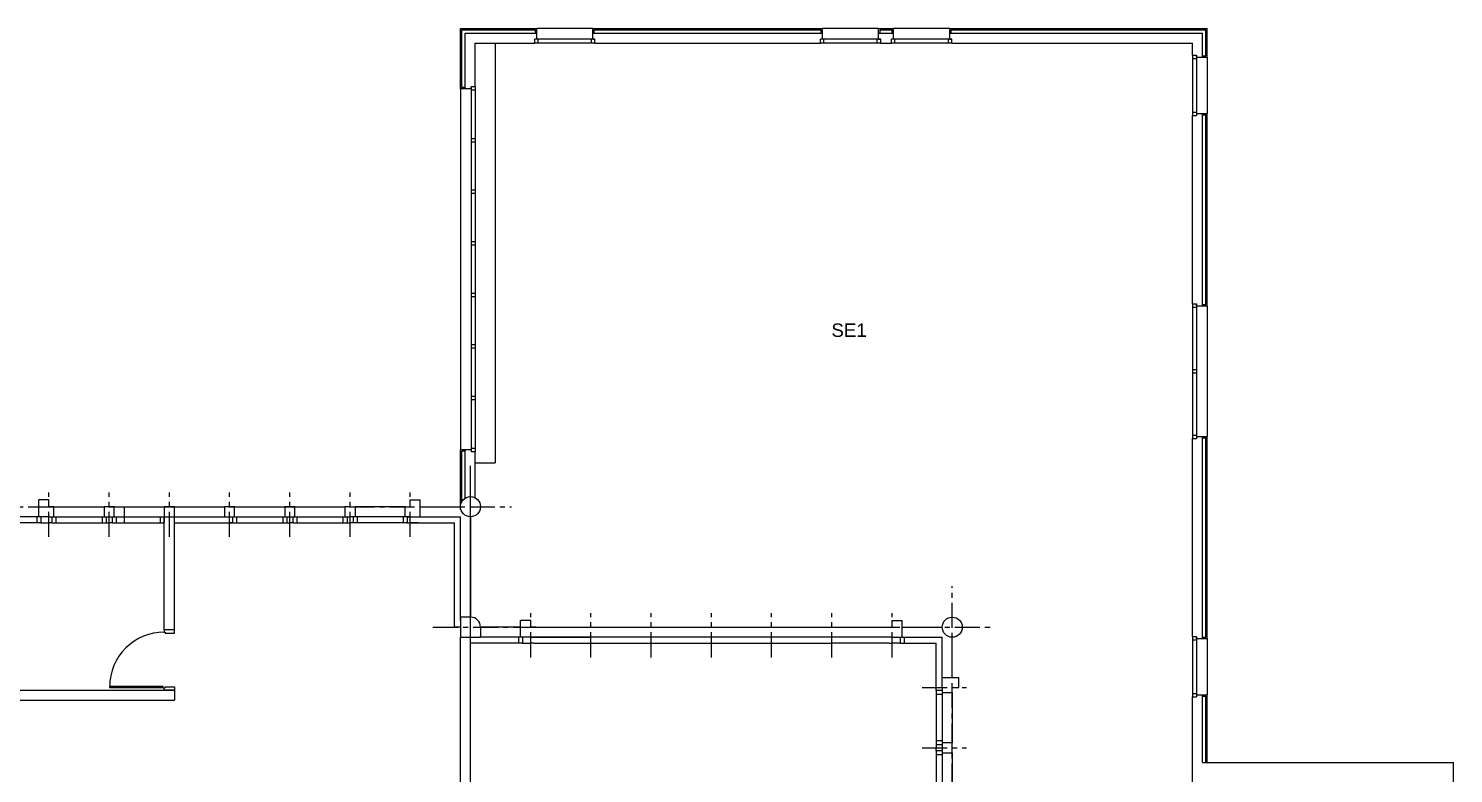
# Model space of a CAD drawing. Extents: x 1614 to 26454, y 2920 to 16595.
# Drawn here: x 5669 to 7799, y 15482 to 16595 of the extents above; entities that cross this region are included whole.
import ezdxf

# ---------------------------------------------------------------- set-up
doc = ezdxf.new("R2010")
doc.units = 0
doc.header["$MEASUREMENT"] = 0
doc.linetypes.add('AXES', pattern=[2, 1.25, -0.25, 0.25, -0.25])
doc.layers.get('0').update_dxf_attribs({"linetype": 'CONTINUOUS'})
for name, color, linetype in [('BA_APPUI_FENETRE', 140, 'CONTINUOUS'), ('BA_AXE_TRAME', 253, 'AXES'), ('BA_BARDAGE', 1, 'CONTINUOUS'), ('BA_DOUBLAGE', 134, 'CONTINUOUS'), ('BA_MENUIS_EXTERIEURE', 6, 'CONTINUOUS'), ('BA_MENUIS_INTERIEURE', 202, 'CONTINUOUS'), ('BA_STRUCTURE', 5, 'CONTINUOUS'), ('TXT_REP_PIECE', 3, 'CONTINUOUS')]:
    doc.layers.add(name, color=color, linetype=linetype)

# ---------------------------------------------------------------- blocks, each defined once
blk = doc.blocks.new('baie1')
at = {"layer": 'BA_APPUI_FENETRE'}
blk.add_line((7.5, -5), (82.5, -5), dxfattribs=at)
at = {"layer": 'BA_DOUBLAGE'}
for p, q in [((4.5, 19), (0, 19)), ((85.5, 19), (90, 19))]:
    blk.add_line(p, q, dxfattribs=at)
at = {"layer": 'BA_MENUIS_EXTERIEURE'}
for p, q in [((4.5, 19), (85.5, 19)), ((4.5, 10), (4.5, 19)), ((4.5, 10), (85.5, 10)), ((10.5, 10), (10.5, 19)), ((79.5, 10), (79.5, 19)), ((85.5, 10), (85.5, 19))]:
    blk.add_line(p, q, dxfattribs=at)
at = {"layer": 'BA_STRUCTURE'}
for points in [[(0, 10), (7.5, 10), (7.5, -5), (0, -5)], [(90, -5), (82.5, -5), (82.5, 10), (90, 10)]]:
    blk.add_lwpolyline(points, dxfattribs=at)
blk = doc.blocks.new('baie2')
at = {"layer": 'BA_DOUBLAGE'}
blk.add_line((-12, 19), (0, 19), dxfattribs=at)
at = {"layer": 'BA_MENUIS_EXTERIEURE'}
for p, q in [((-78.3, 10), (-78.3, 19)), ((-12, 19), (-78.3, 19)), ((-12, 10), (-78.3, 10)), ((-72.3, 10), (-72.3, 19)), ((-18, 10), (-18, 19)), ((-12, 10), (-12, 19))]:
    blk.add_line(p, q, dxfattribs=at)
at = {"layer": 'BA_STRUCTURE'}
for p, q in [((-75, 0), (-75, 10)), ((0, 10), (-15, 10)), ((-15, 10), (-15, -15)), ((0, -15), (-15, -15)), ((0, -5), (0, -15))]:
    blk.add_line(p, q, dxfattribs=at)
blk = doc.blocks.new('P80_15')
for p, q in [((3.5, 96.5), (5.5, 96.5)), ((3.5, 16.5), (3.5, 96.5)), ((5.5, 16.5), (5.5, 96.6)), ((0, 0), (0, 15)), ((0, 15), (3.5, 15)), ((5, 0), (0, 0)), ((3.5, 16.5), (5.5, 16.5)), ((3.5, 15), (3.5, 13.5)), ((3.5, 13.5), (5, 13.5)), ((5, 13.5), (5, 0)), ((85, 13.5), (85, 0)), ((86.5, 13.5), (85, 13.5)), ((85, 0), (90, 0)), ((90, 15), (86.5, 15)), ((86.5, 15), (86.5, 13.5)), ((90, 0), (90, 15))]:
    blk.add_line(p, q)
for centre, radius, start, end in [((5.6, 15.7), 80.9, 359.5039, 90.0499), ((5, 13.5), 0, 270, 0), ((5.5, 16.5), 0, 270, 0)]:
    blk.add_arc(centre, radius, start, end)

msp = doc.modelspace()

# ---------------------------------------------------------------- linework, layer by layer
at = {"layer": 'BA_APPUI_FENETRE'}
for p, q in [((6512.8, 16594.8), (6428.8, 16594.8)), ((6939.8, 16594.8), (6855.8, 16594.8)), ((7046.1, 16594.8), (6962.1, 16594.8)), ((6366.8, 16572.8), (6366.8, 15946.3)), ((7430.8, 16551.8), (7430.8, 16467.8)), ((6314.8, 16504.8), (6314.8, 15965.8)), ((7430.8, 16180.8), (7430.8, 15985.8)), ((6336.8, 15946.3), (6366.8, 15946.3)), ((5797.3, 15880.8), (5872.3, 15880.8)), ((5887.3, 15880.8), (5962.3, 15880.8)), ((6254.8, 15880.8), (6314.8, 15880.8)), ((6329.8, 15865.8), (6329.8, 15715.8)), ((6404.8, 15700.8), (6344.8, 15700.8)), ((6427.3, 15700.8), (6502.3, 15700.8)), ((6974.8, 15700.8), (7034.8, 15700.8)), ((7049.8, 15625.8), (7049.8, 15689.6)), ((7049.8, 15625.8), (7049.8, 15685.8)), ((7430.8, 15683.8), (7430.8, 15599.8)), ((7049.8, 15603.3), (7049.8, 15528.3))]:
    msp.add_line(p, q, dxfattribs=at)
at = {"layer": 'BA_AXE_TRAME', "ltscale": 30}
for p, q in [((6329.8, 14235.6), (6329.8, 15941.9)), ((6329.8, 11499.7), (6329.8, 15941.9)), ((5699.8, 15835.7), (5699.8, 15901.9)), ((5789.8, 15835.7), (5789.8, 15901.9)), ((5879.8, 15835.7), (5879.8, 15901.9)), ((5969.8, 15835.7), (5969.8, 15901.9)), ((6059.8, 15835.7), (6059.8, 15901.9)), ((6149.8, 15835.7), (6149.8, 15901.9)), ((6239.8, 15835.7), (6239.8, 15901.9)), ((4108.7, 15880.8), (6390.9, 15880.8)), ((7049.8, 11499.7), (7049.8, 15761.9)), ((6419.8, 15655.7), (6419.8, 15721.9)), ((6509.8, 15655.7), (6509.8, 15721.9)), ((6599.8, 15655.7), (6599.8, 15721.9)), ((6689.8, 15655.7), (6689.8, 15721.9)), ((6779.8, 15655.7), (6779.8, 15721.9)), ((6869.8, 15655.7), (6869.8, 15721.9)), ((6959.8, 15655.7), (6959.8, 15721.9)), ((6273.7, 15700.8), (7110.9, 15700.8)), ((7004.7, 15610.8), (7070.9, 15610.8)), ((7004.7, 15520.8), (7070.9, 15520.8))]:
    msp.add_line(p, q, dxfattribs=at)
at = {"layer": 'BA_BARDAGE', "ltscale": 30}
for p, q in [((6314.8, 16594.8), (6428.8, 16594.8)), ((6314.8, 16504.8), (6314.8, 16594.8)), ((6316.8, 16592.8), (6426.8, 16592.8)), ((6316.8, 16506.8), (6316.8, 16592.8)), ((6426.8, 16587.8), (6426.8, 16592.8)), ((6428.8, 16587.8), (6428.8, 16594.8)), ((6512.8, 16587.8), (6512.8, 16594.8)), ((6512.8, 16594.8), (6855.8, 16594.8)), ((6514.8, 16587.8), (6514.8, 16592.8)), ((6514.8, 16592.8), (6853.8, 16592.8)), ((6853.8, 16587.8), (6853.8, 16592.8)), ((6855.8, 16587.8), (6855.8, 16594.8)), ((6939.8, 16587.8), (6939.8, 16594.8)), ((6939.8, 16594.8), (6962.1, 16594.8)), ((6941.8, 16587.8), (6941.8, 16592.8)), ((6941.8, 16592.8), (6960.1, 16592.8)), ((6960.1, 16587.8), (6960.1, 16592.8)), ((6962.1, 16587.8), (6962.1, 16594.8)), ((7046.1, 16587.8), (7046.1, 16594.8)), ((7046.1, 16594.8), (7430.8, 16594.8)), ((7048.1, 16587.8), (7048.1, 16592.8)), ((7048.1, 16592.8), (7428.8, 16592.8)), ((7428.8, 16553.8), (7428.8, 16592.8)), ((7430.8, 16551.8), (7430.8, 16594.8)), ((7423.8, 16553.8), (7428.8, 16553.8)), ((7423.8, 16551.8), (7430.8, 16551.8)), ((6321.8, 16504.8), (6314.8, 16504.8)), ((6321.8, 16506.8), (6316.8, 16506.8)), ((7423.8, 16467.8), (7430.8, 16467.8)), ((7423.8, 16465.8), (7428.8, 16465.8)), ((7428.8, 16182.8), (7428.8, 16465.8)), ((7430.8, 16180.8), (7430.8, 16467.8)), ((7423.8, 16182.8), (7428.8, 16182.8)), ((7423.8, 16180.8), (7430.8, 16180.8)), ((7423.8, 15985.8), (7430.8, 15985.8)), ((7423.8, 15983.8), (7428.8, 15983.8)), ((7428.8, 15685.8), (7428.8, 15983.8)), ((7430.8, 15683.8), (7430.8, 15985.8)), ((6314.8, 15880.8), (6314.8, 15965.8)), ((6321.8, 15965.8), (6314.8, 15965.8)), ((6316.8, 15888.3), (6316.8, 15963.8)), ((6321.8, 15963.8), (6316.8, 15963.8)), ((7423.8, 15685.8), (7428.8, 15685.8)), ((7423.8, 15683.8), (7430.8, 15683.8)), ((7423.8, 15599.8), (7430.8, 15599.8)), ((7423.8, 15597.8), (7428.8, 15597.8)), ((7428.8, 15498.8), (7428.8, 15597.8)), ((7430.8, 15498.8), (7430.8, 15599.8))]:
    msp.add_line(p, q, dxfattribs=at)
at = {"layer": 'BA_DOUBLAGE'}
for p, q in [((5794.3, 15856.8), (5789.8, 15856.8)), ((5965.3, 15856.8), (5969.8, 15856.8)), ((6251.8, 15856.8), (6239.8, 15856.8)), ((6407.8, 15676.8), (6419.8, 15676.8)), ((6424.3, 15676.8), (6419.8, 15676.8)), ((6955.3, 15676.8), (6959.8, 15676.8)), ((6971.8, 15676.8), (6959.8, 15676.8))]:
    msp.add_line(p, q, dxfattribs=at)
at = {"layer": 'BA_MENUIS_EXTERIEURE'}
for p, q in [((6515.8, 16578.8), (6425.8, 16578.8)), ((6515.8, 16572.8), (6425.8, 16572.8)), ((6430.8, 16572.8), (6430.8, 16578.8)), ((6510.8, 16572.8), (6510.8, 16578.8)), ((6942.8, 16578.8), (6852.8, 16578.8)), ((6942.8, 16572.8), (6852.8, 16572.8)), ((6857.8, 16572.8), (6857.8, 16578.8)), ((6937.8, 16572.8), (6937.8, 16578.8)), ((7049.1, 16578.8), (6959.1, 16578.8)), ((7049.1, 16572.8), (6959.1, 16572.8)), ((6964.1, 16572.8), (6964.1, 16578.8)), ((7044.1, 16572.8), (7044.1, 16578.8)), ((7408.8, 16554.8), (7408.8, 16464.8)), ((7408.8, 16549.8), (7414.8, 16549.8)), ((7414.8, 16554.8), (7414.8, 16464.8)), ((6330.8, 16507.8), (6330.8, 15962.8)), ((6336.8, 16507.8), (6336.8, 15962.8)), ((6336.8, 16502.8), (6330.8, 16502.8)), ((7408.8, 16469.8), (7414.8, 16469.8)), ((6336.8, 16430.3), (6330.8, 16430.3)), ((6336.8, 16425.3), (6330.8, 16425.3)), ((6336.8, 16353.3), (6330.8, 16353.3)), ((6336.8, 16348.3), (6330.8, 16348.3)), ((6336.8, 16276.3), (6330.8, 16276.3)), ((6336.8, 16271.3), (6330.8, 16271.3)), ((6336.8, 16199.3), (6330.8, 16199.3)), ((6336.8, 16194.3), (6330.8, 16194.3)), ((7408.8, 16183.8), (7408.8, 15982.8)), ((7408.8, 16178.8), (7414.8, 16178.8)), ((7414.8, 16183.8), (7414.8, 15982.8)), ((6336.8, 16122.3), (6330.8, 16122.3)), ((6336.8, 16117.3), (6330.8, 16117.3)), ((7414.8, 16085.1), (7408.8, 16085.1)), ((7414.8, 16080.1), (7408.8, 16080.1)), ((6336.8, 16045.3), (6330.8, 16045.3)), ((6336.8, 16040.3), (6330.8, 16040.3)), ((7408.8, 15987.8), (7414.8, 15987.8)), ((6336.8, 15967.8), (6330.8, 15967.8)), ((5794.3, 15865.8), (5875.3, 15865.8)), ((5794.3, 15865.8), (5794.3, 15856.8)), ((5800.3, 15865.8), (5800.3, 15856.8)), ((5812.9, 15856.8), (5812.9, 15880.8)), ((5866.3, 15865.8), (5866.3, 15856.8)), ((5872.3, 15865.8), (5872.3, 15856.8)), ((5884.3, 15865.8), (5974.3, 15865.8)), ((6235.3, 15865.8), (6314.8, 15865.8)), ((6314.8, 15710.8), (6314.8, 15865.8)), ((5794.3, 15856.8), (5872.3, 15856.8)), ((5887.3, 15856.8), (5974.3, 15856.8)), ((6235.3, 15856.8), (6305.8, 15856.8)), ((6305.8, 15701.5), (6305.8, 15856.8)), ((6305.8, 15701.5), (6314.8, 15701.5)), ((6407.8, 15676.8), (6329.8, 15676.8)), ((6407.8, 15685.8), (6343.4, 15685.8)), ((6401.8, 15685.8), (6401.8, 15676.8)), ((6407.8, 15685.8), (6407.8, 15676.8)), ((6424.3, 15685.8), (6509.8, 15685.8)), ((6424.3, 15676.8), (6509.8, 15676.8)), ((6509.8, 15676.8), (6599.8, 15676.8)), ((6599.8, 15676.8), (6689.8, 15676.8)), ((6689.8, 15676.8), (6779.8, 15676.8)), ((6779.8, 15676.8), (6869.8, 15676.8)), ((6955.3, 15685.8), (6869.8, 15685.8)), ((6955.3, 15676.8), (6869.8, 15676.8)), ((6971.8, 15685.8), (6971.8, 15676.8)), ((6971.8, 15685.8), (7034.8, 15685.8)), ((6971.8, 15676.8), (7025.8, 15676.8)), ((6977.8, 15685.8), (6977.8, 15676.8)), ((7025.8, 15606.3), (7025.8, 15676.8)), ((7034.8, 15622.8), (7034.8, 15685.8)), ((7408.8, 15686.8), (7408.8, 15596.8)), ((7408.8, 15681.8), (7414.8, 15681.8)), ((7414.8, 15686.8), (7414.8, 15596.8)), ((7408.8, 15601.8), (7414.8, 15601.8))]:
    msp.add_line(p, q, dxfattribs=at)
at = {"layer": 'BA_STRUCTURE'}
for p, q in [((6321.8, 16587.8), (6428.8, 16587.8)), ((6321.8, 16504.8), (6321.8, 16587.8)), ((6336.8, 16572.8), (6425.8, 16572.8)), ((6336.8, 16507.8), (6336.8, 16572.8)), ((6425.8, 16572.8), (6425.8, 16578.8)), ((6428.8, 16578.8), (6425.8, 16578.8)), ((6428.8, 16578.8), (6428.8, 16587.8)), ((6512.8, 16578.8), (6512.8, 16587.8)), ((6512.8, 16587.8), (6855.8, 16587.8)), ((6512.8, 16578.8), (6515.8, 16578.8)), ((6515.8, 16572.8), (6515.8, 16578.8)), ((6515.8, 16572.8), (6852.8, 16572.8)), ((6852.8, 16572.8), (6852.8, 16578.8)), ((6855.8, 16578.8), (6852.8, 16578.8)), ((6855.8, 16578.8), (6855.8, 16587.8)), ((6939.8, 16578.8), (6939.8, 16587.8)), ((6939.8, 16587.8), (6962.1, 16587.8)), ((6939.8, 16578.8), (6942.8, 16578.8)), ((6942.8, 16572.8), (6942.8, 16578.8)), ((6942.8, 16572.8), (6959.1, 16572.8)), ((6959.1, 16572.8), (6959.1, 16578.8)), ((6962.1, 16578.8), (6959.1, 16578.8)), ((6962.1, 16578.8), (6962.1, 16587.8)), ((7046.1, 16578.8), (7046.1, 16587.8)), ((7046.1, 16587.8), (7423.8, 16587.8)), ((7046.1, 16578.8), (7049.1, 16578.8)), ((7049.1, 16572.8), (7049.1, 16578.8)), ((7049.1, 16572.8), (7408.8, 16572.8)), ((7408.8, 16554.8), (7408.8, 16572.8)), ((7423.8, 16551.8), (7423.8, 16587.8)), ((7408.8, 16554.8), (7414.8, 16554.8)), ((7414.8, 16551.8), (7414.8, 16554.8)), ((7414.8, 16551.8), (7423.8, 16551.8)), ((6330.8, 16504.8), (6321.8, 16504.8)), ((6336.8, 16507.8), (6330.8, 16507.8)), ((6330.8, 16504.8), (6330.8, 16507.8)), ((7408.8, 16464.8), (7414.8, 16464.8)), ((7408.8, 16183.8), (7408.8, 16464.8)), ((7414.8, 16467.8), (7423.8, 16467.8)), ((7414.8, 16467.8), (7414.8, 16464.8)), ((7423.8, 16180.8), (7423.8, 16467.8)), ((7408.8, 16183.8), (7414.8, 16183.8)), ((7414.8, 16180.8), (7414.8, 16183.8)), ((7414.8, 16180.8), (7423.8, 16180.8)), ((7408.8, 15982.8), (7414.8, 15982.8)), ((7408.8, 15686.8), (7408.8, 15982.8)), ((7414.8, 15985.8), (7423.8, 15985.8)), ((7414.8, 15985.8), (7414.8, 15982.8)), ((7423.8, 15683.8), (7423.8, 15985.8)), ((6321.8, 15893.5), (6321.8, 15965.8)), ((6330.8, 15965.8), (6321.8, 15965.8)), ((6330.8, 15965.8), (6330.8, 15962.8)), ((6336.8, 15962.8), (6330.8, 15962.8)), ((6336.8, 15894.1), (6336.8, 15962.8)), ((6239.8, 15890.8), (6254.8, 15890.8)), ((6239.8, 15880.8), (6239.8, 15890.8)), ((6254.8, 15865.8), (6254.8, 15890.8)), ((5872.3, 15696.8), (5872.3, 15865.8)), ((5887.3, 15696.8), (5887.3, 15865.8)), ((6239.8, 15865.8), (6254.8, 15865.8)), ((6329.8, 15715.8), (6314.8, 15715.8)), ((6314.8, 15715.8), (6314.8, 15685.8)), ((6344.8, 15700.8), (6344.8, 15685.8)), ((6404.8, 15685.8), (6404.8, 15710.8)), ((6419.8, 15710.8), (6404.8, 15710.8)), ((6419.8, 15700.8), (6419.8, 15710.8)), ((6427.3, 15700.8), (6419.8, 15700.8)), ((6419.8, 15700.8), (6959.8, 15700.8)), ((6959.8, 15710.8), (6974.8, 15710.8)), ((6959.8, 15700.8), (6959.8, 15710.8)), ((6974.8, 15685.8), (6974.8, 15710.8)), ((6314.8, 15175.8), (6314.8, 15685.8)), ((6314.8, 15685.8), (6344.8, 15685.8)), ((6329.8, 15175.8), (6329.8, 15685.8)), ((6419.8, 15685.8), (6404.8, 15685.8)), ((6419.8, 15685.8), (6427.3, 15685.8)), ((6959.8, 15685.8), (6419.8, 15685.8)), ((6959.8, 15685.8), (6974.8, 15685.8)), ((7408.8, 15686.8), (7414.8, 15686.8)), ((7414.8, 15683.8), (7414.8, 15686.8)), ((7414.8, 15683.8), (7423.8, 15683.8)), ((7034.8, 15625.8), (7059.8, 15625.8)), ((7034.8, 15610.8), (7034.8, 15625.8)), ((7049.8, 15610.8), (7059.8, 15610.8)), ((7059.8, 15610.8), (7059.8, 15625.8)), ((5332.3, 15606.8), (5887.3, 15606.8)), ((5332.3, 15591.8), (5887.3, 15591.8)), ((5887.3, 15606.8), (5887.3, 15591.8)), ((7408.8, 15160.8), (7408.8, 15596.8)), ((7408.8, 15596.8), (7414.8, 15596.8)), ((7414.8, 15599.8), (7423.8, 15599.8)), ((7414.8, 15599.8), (7414.8, 15596.8)), ((7423.8, 15498.8), (7423.8, 15599.8)), ((7423.8, 15498.8), (7798.8, 15498.8)), ((7798.8, 15307.8), (7798.8, 15498.8))]:
    msp.add_line(p, q, dxfattribs=at)
for points in [[(5789.8, 15865.8), (5797.3, 15865.8), (5797.3, 15880.8), (5789.8, 15880.8)], [(5879.8, 15880.8), (5872.3, 15880.8), (5872.3, 15865.8), (5879.8, 15865.8)], [(5879.8, 15865.8), (5887.3, 15865.8), (5887.3, 15880.8), (5879.8, 15880.8)], [(5969.8, 15880.8), (5962.3, 15880.8), (5962.3, 15865.8), (5969.8, 15865.8)], [(7034.8, 15610.8), (7034.8, 15603.3), (7049.8, 15603.3), (7049.8, 15610.8)]]:
    msp.add_lwpolyline(points, dxfattribs=at)
for centre in [(6329.8, 15880.8), (6329.8, 15880.8), (7049.8, 15700.8)]:
    msp.add_circle(centre, 15, dxfattribs=at)
msp.add_arc((6329.8, 15700.8), 15, 0, 90, dxfattribs=at)

# ---------------------------------------------------------------- block references
at = {"layer": 'BA_MENUIS_INTERIEURE', "rotation": 90}
msp.add_blockref('P80_15', (5887.3, 15606.8), dxfattribs=at)
at = {"layer": 'BA_STRUCTURE', "xscale": -1}
for name, p, rotation in [('baie2', (5699.8, 15875.8), 179.9999999999999), ('baie1', (5699.8, 15875.8), 179.9999999999999), ('baie1', (5969.8, 15875.8), 179.9999999999999), ('baie1', (6059.8, 15875.8), 179.9999999999999), ('baie1', (7044.8, 15610.8), 90), ('baie1', (7044.8, 15520.8), 90)]:
    msp.add_blockref(name, p, dxfattribs=dict(at, rotation=rotation))
at = {"layer": 'BA_STRUCTURE', "rotation": 179.9999999999999}
msp.add_blockref('baie1', (6239.8, 15875.8), dxfattribs=at)

# ---------------------------------------------------------------- texts
at = {"layer": 'TXT_REP_PIECE', "insert": (6895.6, 16144.2), "char_height": 20, "width": 224.767, "attachment_point": 5}
msp.add_mtext('{\\fArial|b0|i0|c0|p34;SE1}', dxfattribs=at)

doc.saveas('drawing.dxf')
